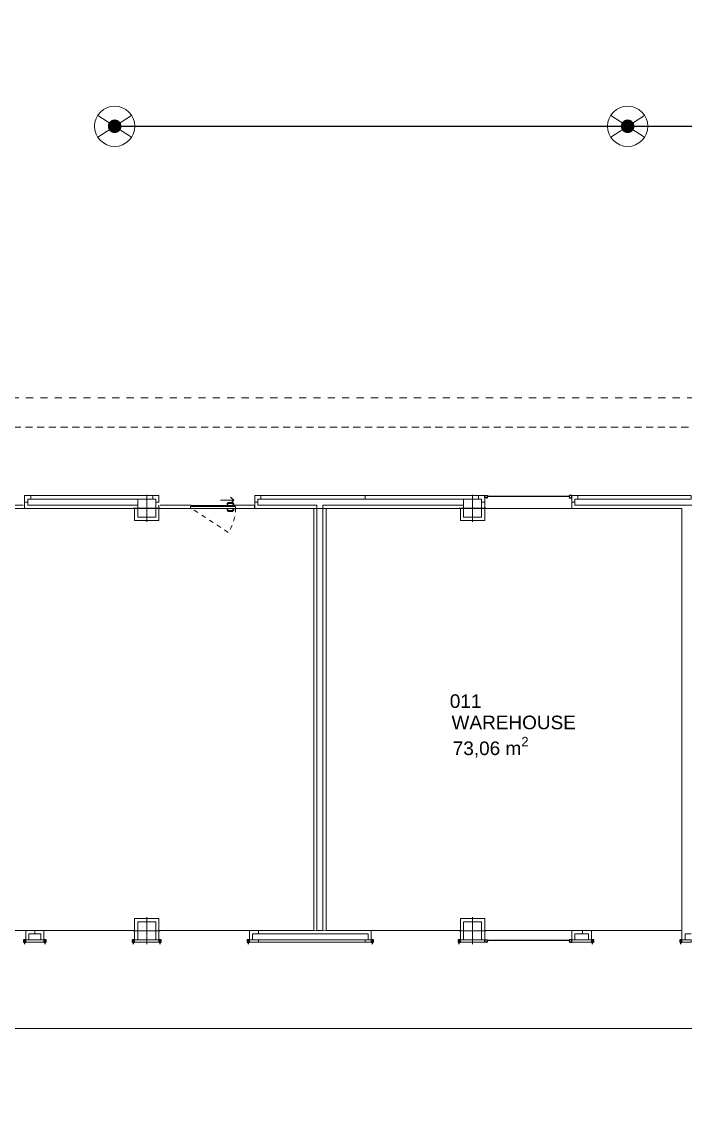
# Model space of a CAD drawing. Header units: millimetres. Extents: x 10 to 110, y 17 to 110.
# Drawn here: x 30.32 to 44.97, y 16.99 to 41.23 of the extents above; entities that cross this region are included whole.
import ezdxf

# ---------------------------------------------------------------- set-up
doc = ezdxf.new("R2010")
doc.units = ezdxf.units.MM
doc.header["$LTSCALE"] = 0.05
for name, pattern in [('00 Ground$0$Dash', [6.35, 3.175, -3.175]), ('00 Ground$0$HIDDEN2', [4.7625, 3.175, -1.5875]), ('OF 00 Ground$0$DASHDOT2', [12.7, 6.35, -3.175, 0, -3.175])]:
    doc.linetypes.add(name, pattern=pattern)
for name, color, linetype, lineweight in [('00 Ground$0$0-2', 250, 'Continuous', 9), ('00 Ground$0$A-DOOR', 252, 'Continuous', 9), ('00 Ground$0$A-Proyecciones', 252, 'Continuous', 0), ('00 Ground$0$E-Proyecciones Sección', 251, '00 Ground$0$HIDDEN2', 0), ('00 Ground$0$Seccio-1', 7, 'Continuous', 9), ('00 Ground$0$Seccio-2', 7, '00 Ground$0$Dash', 9), ('COLUMN_AXES', 1, 'Continuous', 0), ('CONCRETE_COLUMN', 2, 'Continuous', 9), ('OF 00 Ground$0$Superficies', 81, 'Continuous', 5)]:
    doc.layers.add(name, color=color, linetype=linetype, lineweight=lineweight)
for name, color, linetype in [('00 Ground$0$PUENTE GRUA', 5, 'Continuous'), ('4A TEXTOS', 7, 'Continuous'), ('MAPAS', 7, 'Continuous'), ('OF 00 Ground$0$A-MARCOS', 1, 'Continuous'), ('OF 00 Ground$0$A-TEXTURAS-PISOS', 8, 'Continuous'), ('OF 00 Ground$0$panel fachada', 4, 'Continuous'), ('OF 00 Ground$0$Pladur', 3, 'Continuous')]:
    doc.layers.add(name, color=color, linetype=linetype)
doc.layers.add('OF 00 Ground$0$A-PUERTAS', color=6, linetype='Continuous', plot=False)
doc.layers.add('OF 00 Ground$0$A-VENTANAS', color=5, linetype='Continuous', plot=False)
doc.layers.get('OF 00 Ground$0$A-PUERTAS').off()
doc.layers.get('OF 00 Ground$0$A-VENTANAS').off()
doc.styles.get("Standard").update_dxf_attribs({"font": 'arial.ttf'})

# ---------------------------------------------------------------- blocks, each defined once
blk = doc.blocks.new('*U114')
at = {"layer": 'OF 00 Ground$0$A-MARCOS'}
for points in [[(0.06, -0.02), (0.05, -0.02), (0.05, 0), (0, 0), (0, -0.05), (0.06, -0.05)], [(1.86, -0.02), (1.87, -0.02), (1.87, 0), (1.92, 0), (1.92, -0.05), (1.86, -0.05)]]:
    blk.add_lwpolyline(points, close=True, dxfattribs=at)
at = {"layer": 'OF 00 Ground$0$A-MARCOS', "color": 0}
for centre in [(0.047, 0.003), (1.873, 0.003)]:
    blk.add_circle(centre, 0.00341, dxfattribs=at)
at = {"layer": 'OF 00 Ground$0$A-TEXTURAS-PISOS'}
blk.add_line((0.06, -0.032), (1.86, -0.032), dxfattribs=at)
blk = doc.blocks.new('*U250')
at = {"layer": 'OF 00 Ground$0$A-MARCOS'}
for points in [[(0.06, -0.02), (0.05, -0.02), (0.05, 0), (0, 0), (0, -0.05), (0.06, -0.05)], [(1.86, -0.02), (1.87, -0.02), (1.87, 0), (1.92, 0), (1.92, -0.05), (1.86, -0.05)]]:
    blk.add_lwpolyline(points, close=True, dxfattribs=at)
at = {"layer": 'OF 00 Ground$0$A-MARCOS', "color": 0}
for centre in [(0.047, 0.003), (1.873, 0.003)]:
    blk.add_circle(centre, 0.00341, dxfattribs=at)
at = {"layer": 'OF 00 Ground$0$A-TEXTURAS-PISOS'}
blk.add_line((0.06, -0.032), (1.86, -0.032), dxfattribs=at)
blk = doc.blocks.new('*U185')
at = {"layer": 'OF 00 Ground$0$A-MARCOS', "color": 6, "linetype": 'OF 00 Ground$0$DASHDOT2', "ltscale": 0.05}
for p, q in [((0.025, -0.096), (0.025, 0.046)), ((1.975, -0.096), (1.975, 0.046))]:
    blk.add_line(p, q, dxfattribs=at)
at = {"layer": 'OF 00 Ground$0$A-MARCOS', "flags": 128}
for points in [[(0, 0), (0.05, 0), (0.05, -0.05), (0, -0.05)], [(1.95, 0), (2, 0), (2, -0.05), (1.95, -0.05)]]:
    blk.add_lwpolyline(points, close=True, dxfattribs=at)
blk = doc.blocks.new('*U186')
at = {"layer": 'OF 00 Ground$0$A-MARCOS', "color": 6, "linetype": 'OF 00 Ground$0$DASHDOT2', "ltscale": 0.05}
for p, q in [((0.025, -0.096), (0.025, 0.046)), ((1.975, -0.096), (1.975, 0.046))]:
    blk.add_line(p, q, dxfattribs=at)
at = {"layer": 'OF 00 Ground$0$A-MARCOS', "flags": 128}
for points in [[(0, 0), (0.05, 0), (0.05, -0.05), (0, -0.05)], [(1.95, 0), (2, 0), (2, -0.05), (1.95, -0.05)]]:
    blk.add_lwpolyline(points, close=True, dxfattribs=at)
blk = doc.blocks.new('*U191')
at = {"layer": 'OF 00 Ground$0$A-MARCOS', "color": 6, "linetype": 'OF 00 Ground$0$DASHDOT2', "ltscale": 0.05}
for p, q in [((0.025, -0.096), (0.025, 0.046)), ((1.975, -0.096), (1.975, 0.046))]:
    blk.add_line(p, q, dxfattribs=at)
at = {"layer": 'OF 00 Ground$0$A-MARCOS', "flags": 128}
for points in [[(0, 0), (0.05, 0), (0.05, -0.05), (0, -0.05)], [(1.95, 0), (2, 0), (2, -0.05), (1.95, -0.05)]]:
    blk.add_lwpolyline(points, close=True, dxfattribs=at)
blk = doc.blocks.new('*U192')
at = {"layer": 'OF 00 Ground$0$A-MARCOS', "color": 6, "linetype": 'OF 00 Ground$0$DASHDOT2', "ltscale": 0.05}
for p, q in [((0.025, -0.096), (0.025, 0.046)), ((1.943, -0.096), (1.943, 0.046))]:
    blk.add_line(p, q, dxfattribs=at)
at = {"layer": 'OF 00 Ground$0$A-MARCOS', "flags": 128}
for points in [[(0, 0), (0.05, 0), (0.05, -0.05), (0, -0.05)], [(1.918, 0), (1.968, 0), (1.968, -0.05), (1.918, -0.05)]]:
    blk.add_lwpolyline(points, close=True, dxfattribs=at)
blk = doc.blocks.new('*U213')
at = {"layer": 'OF 00 Ground$0$A-MARCOS', "color": 6, "linetype": 'OF 00 Ground$0$DASHDOT2', "ltscale": 0.05}
for p, q in [((0.025, -0.096), (0.025, 0.046)), ((1.975, -0.096), (1.975, 0.046))]:
    blk.add_line(p, q, dxfattribs=at)
at = {"layer": 'OF 00 Ground$0$A-MARCOS', "flags": 128}
for points in [[(0, 0), (0.05, 0), (0.05, -0.05), (0, -0.05)], [(1.95, 0), (2, 0), (2, -0.05), (1.95, -0.05)]]:
    blk.add_lwpolyline(points, close=True, dxfattribs=at)
blk = doc.blocks.new('00 Ground$0$DR_SL1_2120-4200 - DR_SL1_ 2120 _ 4200 _L_S1-7009590-DWGPl_ Baja')
at = {"layer": '00 Ground$0$A-DOOR'}
for p, q in [((-638, 6), (362, 6)), ((-638, -35), (-638, 6)), ((-622, 25), (346, 25)), ((-622, 6), (-622, 25)), ((-606, 30), (-614, 30)), ((-614, 30), (-561, 30)), ((-614, 30), (-614, 25)), ((-596, 59), (-596, 30)), ((-595, 143), (-524, 214)), ((-595, 143), (-524, 73)), ((-595, 143), (-305, 143)), ((-578, 30), (-578, 59)), ((-561, 30), (-569, 30)), ((-483, 93), (-562, 93)), ((-562, 75), (-483, 75)), ((-561, 25), (-561, 30)), ((-450, 51), (-468, 51)), ((-468, 51), (-450, 51)), ((-468, 59), (-468, 51)), ((-450, 51), (-450, 59)), ((346, 25), (346, 6)), ((362, 6), (362, -35)), ((362, -35), (-638, -35)), ((-614, -35), (-614, -40)), ((-561, -40), (-614, -40)), ((-614, -40), (-606, -40)), ((-596, -40), (-596, -69)), ((-578, -69), (-578, -40)), ((-569, -40), (-561, -40)), ((-483, -85), (-562, -85)), ((-562, -103), (-483, -103)), ((-561, -40), (-561, -35)), ((-450, -61), (-468, -61)), ((-468, -61), (-450, -61)), ((-468, -61), (-468, -69)), ((-450, -69), (-450, -61))]:
    blk.add_line(p, q, dxfattribs=at)
at = {"layer": '00 Ground$0$A-DOOR', "flags": 128}
for points in [[(-562, 93), (-564, 93), (-565, 93), (-567, 93), (-568, 93), (-569, 92), (-571, 92), (-572, 92), (-573, 91), (-574, 91), (-576, 90), (-577, 90), (-578, 89), (-579, 88), (-581, 88), (-582, 87), (-583, 86), (-584, 85), (-585, 85), (-586, 84), (-587, 83), (-588, 82), (-589, 81), (-590, 80), (-590, 78), (-591, 77), (-592, 76), (-592, 75), (-593, 74), (-594, 73), (-594, 71), (-595, 70), (-595, 69), (-595, 67), (-596, 66), (-596, 65), (-596, 63), (-596, 62), (-596, 61), (-596, 59), (-596, 59)], [(-578, 59), (-578, 60), (-578, 60), (-578, 61), (-578, 62), (-578, 62), (-578, 63), (-578, 63), (-578, 64), (-577, 65), (-577, 65), (-577, 66), (-577, 66), (-576, 67), (-576, 67), (-576, 68), (-575, 69), (-575, 69), (-575, 70), (-574, 70), (-574, 70), (-573, 71), (-573, 71), (-572, 72), (-572, 72), (-571, 72), (-571, 73), (-570, 73), (-569, 73), (-569, 74), (-568, 74), (-568, 74), (-567, 74), (-566, 74), (-566, 75), (-565, 75), (-565, 75), (-564, 75), (-563, 75), (-563, 75), (-562, 75)], [(-450, 59), (-450, 60), (-450, 62), (-450, 63), (-450, 64), (-450, 66), (-450, 67), (-451, 68), (-451, 70), (-452, 71), (-452, 72), (-453, 73), (-453, 75), (-454, 76), (-455, 77), (-455, 78), (-456, 79), (-457, 80), (-458, 81), (-459, 82), (-460, 83), (-461, 84), (-462, 85), (-463, 86), (-464, 87), (-465, 88), (-466, 88), (-467, 89), (-469, 90), (-470, 90), (-471, 91), (-472, 91), (-474, 92), (-475, 92), (-476, 92), (-478, 92), (-479, 93), (-480, 93), (-482, 93), (-483, 93), (-483, 93)], [(-483, 75), (-483, 75), (-482, 75), (-482, 75), (-481, 75), (-480, 75), (-480, 75), (-479, 74), (-478, 74), (-478, 74), (-477, 74), (-477, 73), (-476, 73), (-476, 73), (-475, 73), (-474, 72), (-474, 72), (-473, 71), (-473, 71), (-472, 71), (-472, 70), (-472, 70), (-471, 69), (-471, 69), (-470, 68), (-470, 68), (-470, 67), (-469, 67), (-469, 66), (-469, 65), (-469, 65), (-468, 64), (-468, 64), (-468, 63), (-468, 62), (-468, 62), (-468, 61), (-468, 60), (-468, 60), (-468, 59), (-468, 59)], [(-596, -69), (-596, -70), (-596, -72), (-596, -73), (-596, -74), (-596, -76), (-596, -77), (-595, -78), (-595, -80), (-594, -81), (-594, -82), (-593, -83), (-593, -85), (-592, -86), (-591, -87), (-591, -88), (-590, -89), (-589, -90), (-588, -91), (-587, -92), (-586, -93), (-585, -94), (-584, -95), (-583, -96), (-582, -97), (-581, -98), (-580, -98), (-579, -99), (-577, -100), (-576, -100), (-575, -101), (-574, -101), (-572, -102), (-571, -102), (-570, -102), (-568, -102), (-567, -103), (-566, -103), (-564, -103), (-563, -103), (-562, -103)], [(-562, -85), (-563, -85), (-564, -85), (-564, -85), (-565, -85), (-566, -85), (-566, -85), (-567, -84), (-568, -84), (-568, -84), (-569, -84), (-569, -83), (-570, -83), (-570, -83), (-571, -83), (-572, -82), (-572, -82), (-573, -81), (-573, -81), (-574, -81), (-574, -80), (-574, -80), (-575, -79), (-575, -79), (-576, -78), (-576, -78), (-576, -77), (-577, -77), (-577, -76), (-577, -75), (-577, -75), (-578, -74), (-578, -74), (-578, -73), (-578, -72), (-578, -72), (-578, -71), (-578, -70), (-578, -70), (-578, -69), (-578, -69)], [(-483, -103), (-482, -103), (-481, -103), (-479, -103), (-478, -103), (-477, -102), (-475, -102), (-474, -102), (-473, -101), (-472, -101), (-470, -100), (-469, -100), (-468, -99), (-467, -98), (-465, -98), (-464, -97), (-463, -96), (-462, -95), (-461, -95), (-460, -94), (-459, -93), (-458, -92), (-457, -91), (-456, -90), (-456, -88), (-455, -87), (-454, -86), (-454, -85), (-453, -84), (-452, -83), (-452, -81), (-451, -80), (-451, -79), (-451, -77), (-450, -76), (-450, -75), (-450, -73), (-450, -72), (-450, -71), (-450, -69), (-450, -69)], [(-468, -69), (-468, -70), (-468, -70), (-468, -71), (-468, -72), (-468, -72), (-468, -73), (-468, -73), (-468, -74), (-469, -75), (-469, -75), (-469, -76), (-469, -76), (-470, -77), (-470, -77), (-470, -78), (-471, -79), (-471, -79), (-471, -80), (-472, -80), (-472, -80), (-473, -81), (-473, -81), (-474, -82), (-474, -82), (-475, -82), (-475, -83), (-476, -83), (-477, -83), (-477, -84), (-478, -84), (-478, -84), (-479, -84), (-480, -84), (-480, -85), (-481, -85), (-481, -85), (-482, -85), (-483, -85), (-483, -85), (-483, -85)]]:
    blk.add_lwpolyline(points, dxfattribs=at)
at = {"layer": '00 Ground$0$Seccio-1'}
for p, q in [((-1057, 35), (-1057, -35)), ((-622, 35), (-1037, 35)), ((-622, 25), (-622, 35)), ((1031, 35), (346, 35)), ((346, 35), (346, 25)), ((1058, -35), (1058, 35)), ((-1057, -35), (-638, -35)), ((362, -35), (1058, -35))]:
    blk.add_line(p, q, dxfattribs=at)
at = {"layer": '00 Ground$0$Seccio-2'}
blk.add_line((-476, -565), (362, -20), dxfattribs=at)
blk.add_arc((362, -20), 1000, 180, 213, dxfattribs=at)
blk = doc.blocks.new('Column axes')
at = {"layer": 'COLUMN_AXES'}
for p, q in [((0, -0.5), (0, 0.5)), ((-0.5, 0), (0.5, 0))]:
    blk.add_line(p, q, dxfattribs=at)
blk = doc.blocks.new('lum')
at = {"layer": 'MAPAS', "color": 2, "lineweight": 0}
for points in [[(141.256, 95.462), (142.006, 94.982)], [(141.256, 94.982), (142.006, 95.462)]]:
    blk.add_lwpolyline(points, dxfattribs=at)
blk.add_circle((141.631, 95.222), 0.445, dxfattribs=at)

msp = doc.modelspace()

# ---------------------------------------------------------------- linework, layer by layer
at = {"lineweight": 0}
msp.add_lwpolyline([(19.764, 30.481), (19.764, 28.353), (21.236, 28.353), (21.236, 21.422), (21.236, 21.152), (44.9, 21.153), (44.9, 30.481)], close=True, dxfattribs=at)
at = {"layer": '00 Ground$0$A-Proyecciones', "lineweight": 0}
msp.add_lwpolyline([(108.24, 109.773), (108.231, 50.892, -0.436581), (101.749, 43.899), (100.813, 43.899), (100.813, 38.9), (101.749, 38.9, -0.414214), (108.249, 32.4), (108.24, 23.491, -0.413136), (101.74, 16.991), (101.74, 18.991), (16.495, 18.991), (16.495, 16.991, -0.414208), (9.995, 23.491), (9.995, 109.773), (11.495, 109.773)], format="xyb", dxfattribs=at)
at = {"layer": '00 Ground$0$E-Proyecciones Sección', "lineweight": 0}
msp.add_line((24.7, 32.275), (96.7, 32.272), dxfattribs=at)
at = {"layer": '00 Ground$0$PUENTE GRUA', "color": 242, "linetype": '00 Ground$0$Dash', "lineweight": 0}
msp.add_lwpolyline([(26.7, 104.922), (94.7, 104.922), (94.7, 32.921), (26.7, 32.921)], close=True, dxfattribs=at)
at = {"layer": 'CONCRETE_COLUMN', "lineweight": 0}
for points in [[(32.874, 30.283), (33.274, 30.283), (33.274, 30.683), (32.874, 30.683), (32.874, 30.283)], [(40.074, 30.283), (40.474, 30.283), (40.474, 30.683), (40.074, 30.683), (40.074, 30.283)], [(32.874, 20.951), (33.274, 20.951), (33.274, 21.351), (32.874, 21.351), (32.874, 20.951)], [(40.074, 20.951), (40.474, 20.951), (40.474, 21.351), (40.074, 21.351), (40.074, 20.951)]]:
    msp.add_lwpolyline(points, close=True, dxfattribs=at)
at = {"layer": 'MAPAS', "color": 5, "lineweight": 25, "const_width": 0.15}
for points in [[(32.291, 38.921, 1), (32.441, 38.921, 1)], [(43.625, 38.921, 1), (43.775, 38.921, 1)]]:
    msp.add_lwpolyline(points, format="xyb", close=True, dxfattribs=at)
at = {"layer": 'MAPAS', "color": 5, "lineweight": 25}
msp.add_lwpolyline([(32.366, 38.921), (100.168, 38.921)], dxfattribs=at)
at = {"layer": 'OF 00 Ground$0$panel fachada', "linetype": 'Continuous', "lineweight": 0}
for points in [[(30.444, 30.617), (30.444, 30.683), (30.51, 30.683), (30.51, 30.763), (30.374, 30.763), (30.374, 30.617), (30.444, 30.617)], [(33.274, 30.617), (33.274, 30.683), (33.208, 30.683), (33.208, 30.763), (33.344, 30.763), (33.344, 30.617), (33.274, 30.617)], [(35.529, 30.617), (35.529, 30.683), (35.595, 30.683), (35.595, 30.763), (35.459, 30.763), (35.459, 30.617), (35.529, 30.617)], [(40.474, 30.617), (40.474, 30.683), (40.408, 30.683), (40.408, 30.763), (40.544, 30.763), (40.544, 30.617), (40.474, 30.617)], [(42.534, 30.617), (42.534, 30.683), (42.6, 30.683), (42.6, 30.763), (42.464, 30.763), (42.464, 30.617), (42.534, 30.617)]]:
    msp.add_lwpolyline(points, dxfattribs=at)
for points in [[(30.51, 30.683), (33.208, 30.683), (33.208, 30.763), (30.51, 30.763)], [(35.595, 30.683), (37.9, 30.683), (37.9, 30.763), (35.595, 30.763)], [(37.9, 30.683), (40.408, 30.683), (40.408, 30.763), (37.9, 30.763)], [(42.6, 30.683), (45.1, 30.683), (45.1, 30.763), (42.6, 30.763)], [(30.804, 20.951), (30.404, 20.951), (30.404, 20.901), (30.804, 20.901)], [(33.344, 20.951), (32.804, 20.951), (32.804, 20.901), (33.344, 20.901)], [(35.544, 20.951), (35.344, 20.951), (35.344, 20.901), (35.544, 20.901)], [(37.9, 20.951), (35.544, 20.951), (35.544, 20.901), (37.9, 20.901)], [(37.9, 20.951), (38.036, 20.951), (38.036, 20.901), (37.9, 20.901)], [(40.544, 20.951), (40.004, 20.951), (40.004, 20.901), (40.544, 20.901)], [(42.464, 20.951), (42.9, 20.951), (42.9, 20.901), (42.464, 20.901)], [(45.1, 20.951), (44.9, 20.951), (44.9, 20.901), (45.1, 20.901)]]:
    msp.add_lwpolyline(points, close=True, dxfattribs=at)
at = {"layer": 'OF 00 Ground$0$Pladur', "linetype": 'Continuous', "lineweight": 0}
for p, q in [((30.374, 30.617), (30.374, 30.481)), ((30.444, 30.617), (30.444, 30.551)), ((32.874, 30.551), (30.444, 30.551)), ((35.459, 30.617), (35.459, 30.481)), ((35.529, 30.617), (35.529, 30.551)), ((36.834, 30.551), (35.529, 30.551)), ((36.834, 21.153), (36.834, 30.551)), ((36.966, 21.153), (36.966, 30.551)), ((36.966, 30.551), (40.074, 30.551)), ((42.464, 30.617), (42.464, 30.481)), ((42.534, 30.617), (42.534, 30.551)), ((47.274, 30.551), (42.534, 30.551)), ((36.764, 30.481), (35.459, 30.481)), ((36.764, 21.153), (36.764, 30.481)), ((37.036, 21.153), (37.036, 30.481)), ((37.036, 30.481), (40.004, 30.481)), ((44.9, 30.481), (42.464, 30.481)), ((44.9, 30.481), (44.9, 21.153)), ((30.404, 21.153), (28.404, 21.153)), ((32.804, 21.153), (30.804, 21.153)), ((35.344, 21.153), (33.344, 21.153)), ((35.5, 21.153), (36.764, 21.153)), ((36.834, 21.153), (36.966, 21.153)), ((40.004, 21.153), (37.036, 21.153)), ((38.036, 20.951), (38.036, 21.153)), ((42.464, 21.153), (42.7, 21.153)), ((42.464, 20.951), (42.464, 21.153)), ((44.9, 21.153), (42.9, 21.153)), ((44.9, 21.153), (44.9, 20.951)), ((35.5, 21.083), (37.966, 21.083)), ((37.966, 20.951), (37.966, 21.083)), ((42.7, 21.083), (42.534, 21.083)), ((42.534, 20.951), (42.534, 21.083)), ((42.7, 21.083), (42.766, 21.083)), ((44.9, 20.951), (44.967, 20.951)), ((44.967, 20.951), (44.967, 21.083)), ((44.967, 21.083), (45.1, 21.083))]:
    msp.add_line(p, q, dxfattribs=at)
for points in [[(40.004, 30.213), (40.544, 30.213), (40.544, 30.617)], [(30.374, 30.481), (32.804, 30.481), (32.804, 30.213)], [(32.804, 30.213), (33.344, 30.213), (33.344, 30.481)], [(40.004, 30.481), (40.004, 30.213)], [(33.344, 20.951), (33.344, 21.421), (32.804, 21.421), (32.804, 20.951)], [(40.544, 20.951), (40.544, 21.421), (40.004, 21.421), (40.004, 20.951)]]:
    msp.add_lwpolyline(points, dxfattribs=at)
for points in [[(30.604, 21.153), (30.404, 21.153), (30.404, 20.951), (30.471, 20.951), (30.471, 21.083), (30.604, 21.083)], [(30.604, 21.153), (30.804, 21.153), (30.804, 20.951), (30.737, 20.951), (30.737, 21.083), (30.604, 21.083)], [(35.544, 21.153), (35.344, 21.153), (35.344, 20.951), (35.411, 20.951), (35.411, 21.083), (35.544, 21.083)], [(42.7, 21.153), (42.9, 21.153), (42.9, 20.951), (42.833, 20.951), (42.833, 21.083), (42.7, 21.083)]]:
    msp.add_lwpolyline(points, close=True, dxfattribs=at)
at = {"layer": 'OF 00 Ground$0$Superficies', "lineweight": 0}
for points in [[(26.144, 30.481), (32.804, 30.481), (32.804, 30.213), (33.344, 30.213), (33.344, 30.481), (36.764, 30.481), (36.764, 21.153), (33.344, 21.153), (33.344, 21.421), (32.804, 21.421), (32.804, 21.153), (26.144, 21.153)], [(38.036, 30.481), (40.004, 30.481), (40.004, 30.213), (40.544, 30.213), (40.544, 30.481), (44.9, 30.481), (44.9, 21.153), (40.544, 21.153), (40.544, 21.421), (40.004, 21.421), (40.004, 21.153), (37.036, 21.153), (37.036, 30.481)]]:
    msp.add_lwpolyline(points, dxfattribs=at)

# ---------------------------------------------------------------- block references
at = {"layer": '00 Ground$0$0-2', "lineweight": 0, "yscale": 0.001, "zscale": 0.001}
for p, xscale in [((29.316, 30.516), 0.001), ((34.401, 30.516), -0.001)]:
    msp.add_blockref('00 Ground$0$DR_SL1_2120-4200 - DR_SL1_ 2120 _ 4200 _L_S1-7009590-DWGPl_ Baja', p, dxfattribs=dict(at, xscale=xscale))
at = {"layer": 'COLUMN_AXES', "lineweight": 0, "xscale": 0.6, "yscale": 0.6}
for p in [(33.074, 30.483), (40.274, 30.483), (33.074, 21.151), (40.274, 21.151)]:
    msp.add_blockref('Column axes', p, dxfattribs=at)
at = {"layer": 'MAPAS', "color": 2, "lineweight": 0}
for p in [(-109.265, -56.301), (-97.931, -56.301)]:
    msp.add_blockref('lum', p, dxfattribs=at)
at = {"layer": 'OF 00 Ground$0$A-PUERTAS', "linetype": 'Continuous', "lineweight": 0, "rotation": 180}
for name, p in [('*U250', (42.464, 30.713)), ('*U114', (42.464, 20.901))]:
    msp.add_blockref(name, p, dxfattribs=at)
at = {"layer": 'OF 00 Ground$0$A-VENTANAS', "linetype": 'Continuous', "lineweight": 0, "xscale": -1}
for name, p in [('*U186', (30.404, 20.951)), ('*U185', (32.804, 20.951)), ('*U213', (35.344, 20.951)), ('*U192', (40.004, 20.951)), ('*U191', (44.9, 20.951))]:
    msp.add_blockref(name, p, dxfattribs=at)

# ---------------------------------------------------------------- texts
at = {"layer": '4A TEXTOS', "lineweight": 0}
for s, p in [('011', (39.77, 26.073)), ('WAREHOUSE', (39.809, 25.602))]:
    msp.add_text(s, height=0.3, dxfattribs=at).set_placement(p)
at = {"layer": '4A TEXTOS', "lineweight": 0, "insert": (39.835, 25.433), "char_height": 0.3, "attachment_point": 1}
msp.add_mtext_dynamic_manual_height_columns('\\A1;73,06 m{\\H0.7x;\\S2^ ;}', width=2713.02841, gutter_width=2, heights=[0], dxfattribs=at)

doc.saveas('drawing.dxf')
